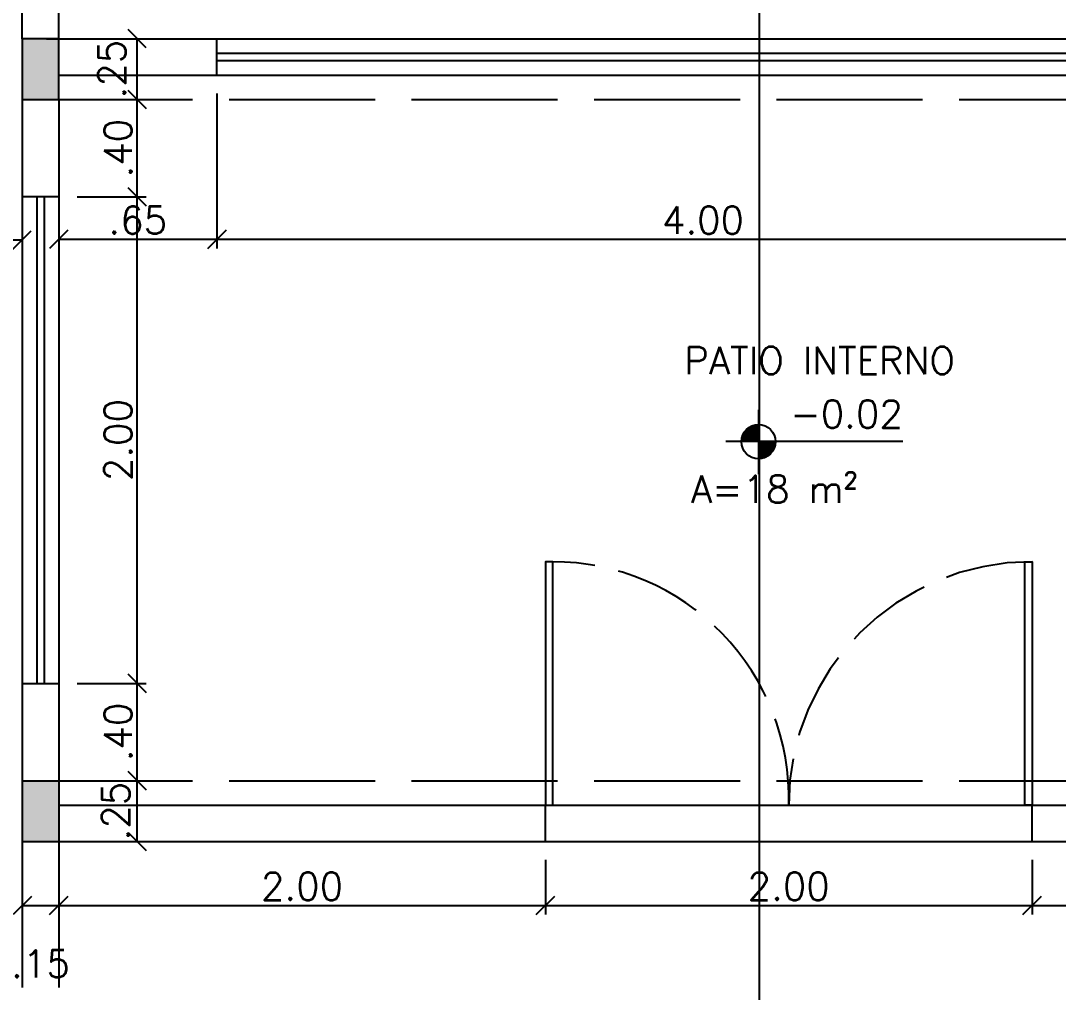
# Model space of a CAD drawing. Header units: inches. Extents: x -2 to 120, y -6 to 26.
# Drawn here: x 81.126 to 85.39, y 5.123 to 9.116 of the extents above; entities that cross this region are included whole.
import ezdxf

# ---------------------------------------------------------------- set-up
doc = ezdxf.new("R2010")
doc.units = ezdxf.units.IN
doc.header["$MEASUREMENT"] = 0
doc.linetypes.add('ACAD_ISO02W100', pattern=[15, 12, -3])
for name, color, linetype in [('Alvenaria', 4, 'Continuous'), ('ARQ-COTAS', 1, 'Continuous'), ('ARQ-NIVEL', 1, 'Continuous'), ('ARQ-TEXTO2', 2, 'Continuous'), ('ARQ-TEXTO3', 3, 'Continuous'), ('Estrutura', 6, 'Continuous'), ('Hachura', 8, 'Continuous'), ('Janela', 3, 'Continuous'), ('Peitoril', 1, 'Continuous'), ('Porta', 3, 'Continuous'), ('Projecao', 1, 'ACAD_ISO02W100'), ('Soleira', 1, 'Continuous')]:
    doc.layers.add(name, color=color, linetype=linetype)
doc.layers.get('0').off()
doc.styles.add('ROMANS', font='romans.shx')
doc.dimstyles.new('1-75', dxfattribs={"dimscale": 0.75, "dimtxt": 0.15, "dimasz": 0.1, "dimexe": 0.05, "dimexo": 0.1, "dimgap": 0.03, "dimtad": 1, "dimzin": 5, "dimdsep": 46, "dimtxsty": 'ROMANS', "dimblk": 'OBLIQUE', "dimcen": 0, "dimclrd": 256, "dimclre": 256, "dimclrt": 2, "dimadec": 0, "dimazin": 0, "dimtfac": 1, "dimtofl": 0, "dimtmove": 2, "dimatfit": 3, "dimfxl": 0.04, "dimtolj": 1, "dimtzin": 1, "dimarcsym": 0})

# ---------------------------------------------------------------- blocks, each defined once
blk = doc.blocks.new('nivel planta')
at = {"layer": 'ARQ-NIVEL', "color": 1}
for p, q in [((-0.7909, 0.174), (-0.7909, -0.1786)), ((-0.8615, 0.0617), (-0.7909, 0.0617)), ((-0.8538, 0.0695), (-0.7909, 0.0695)), ((-0.8439, 0.0773), (-0.7909, 0.0773)), ((-0.8301, 0.0851), (-0.7909, 0.0851)), ((0, 0), (-0.9695, 0)), ((-0.8843, 0.007), (-0.7909, 0.007)), ((-0.8834, 0.0148), (-0.7909, 0.0148)), ((-0.8818, 0.0226), (-0.7909, 0.0226)), ((-0.8795, 0.0304), (-0.7909, 0.0304)), ((-0.8764, 0.0382), (-0.7909, 0.0382)), ((-0.8725, 0.0461), (-0.7909, 0.0461)), ((-0.8676, 0.0539), (-0.7909, 0.0539)), ((-0.7909, -0.0008), (-0.6971, -0.0008)), ((-0.7909, -0.0086), (-0.6975, -0.0086)), ((-0.7909, -0.0164), (-0.6986, -0.0164)), ((-0.7909, -0.0243), (-0.7003, -0.0243)), ((-0.7909, -0.0321), (-0.7028, -0.0321)), ((-0.7909, -0.0399), (-0.706, -0.0399)), ((-0.7909, -0.0477), (-0.7101, -0.0477)), ((-0.7909, -0.0555), (-0.7153, -0.0555)), ((-0.7909, -0.0633), (-0.7217, -0.0633)), ((-0.7909, -0.0711), (-0.7298, -0.0711)), ((-0.7909, -0.0789), (-0.7403, -0.0789)), ((-0.7909, -0.0868), (-0.7553, -0.0868))]:
    blk.add_line(p, q, dxfattribs=at)
blk.add_circle((-0.7909, 0), 0.0937, dxfattribs=at)
blk = doc.blocks.new('_Oblique')
at = {"color": 0, "linetype": 'ByBlock', "lineweight": -2}
blk.add_line((-0.5, -0.5), (0.5, 0.5), dxfattribs=at)
blk = doc.blocks.new('*D1089')
at = {"layer": 'ARQ-COTAS', "lineweight": -2, "transparency": 16777216}
for p, q in [((81.5298, 8.3927), (81.5673, 8.3927)), ((81.6048, 6.3927), (81.6048, 8.3927)), ((81.3575, 6.3927), (81.6423, 6.3927))]:
    blk.add_line(p, q, dxfattribs=at)
at = {"layer": 'DEFPOINTS', "color": 0, "transparency": 16777216}
for p in [(81.6048, 8.3927), (81.6048, 8.3927), (81.2825, 6.3927)]:
    blk.add_point(p, dxfattribs=at)
at = {"layer": 'ARQ-COTAS', "lineweight": -2, "transparency": 16777216, "xscale": 0.07500000000000001, "yscale": 0.07500000000000001, "zscale": 0.07500000000000001}
for p, rotation in [((81.6048, 8.3927), 90), ((81.6048, 6.3927), 270)]:
    blk.add_blockref('_Oblique', p, dxfattribs=dict(at, rotation=rotation))
at = {"layer": 'ARQ-COTAS', "color": 2, "transparency": 16777216, "insert": (81.526, 7.3927), "char_height": 0.1125, "attachment_point": 5, "rotation": 90, "style": 'ROMANS'}
blk.add_mtext('\\A1;2.00', dxfattribs=at)
blk = doc.blocks.new('*D1090')
at = {"layer": 'ARQ-COTAS', "lineweight": -2, "transparency": 16777216}
for p, q in [((81.3575, 8.7927), (81.6423, 8.7927)), ((81.6048, 8.3927), (81.6048, 8.7927)), ((81.3575, 8.3927), (81.6423, 8.3927))]:
    blk.add_line(p, q, dxfattribs=at)
at = {"layer": 'DEFPOINTS', "color": 0, "transparency": 16777216}
for p in [(81.2825, 8.7927), (81.6048, 8.7927), (81.2825, 8.3927)]:
    blk.add_point(p, dxfattribs=at)
at = {"layer": 'ARQ-COTAS', "lineweight": -2, "transparency": 16777216, "xscale": 0.07500000000000001, "yscale": 0.07500000000000001, "zscale": 0.07500000000000001}
for p, rotation in [((81.6048, 8.7927), 90), ((81.6048, 8.3927), 270)]:
    blk.add_blockref('_Oblique', p, dxfattribs=dict(at, rotation=rotation))
at = {"layer": 'ARQ-COTAS', "color": 2, "transparency": 16777216, "insert": (81.526, 8.5927), "char_height": 0.1125, "attachment_point": 5, "rotation": 90, "style": 'ROMANS'}
blk.add_mtext('\\A1;.40', dxfattribs=at)
blk = doc.blocks.new('*D1091')
at = {"layer": 'ARQ-COTAS', "lineweight": -2, "transparency": 16777216}
for p, q in [((81.3575, 9.0427), (81.6423, 9.0427)), ((81.6048, 8.7927), (81.6048, 9.0427)), ((81.3575, 8.7927), (81.6423, 8.7927))]:
    blk.add_line(p, q, dxfattribs=at)
at = {"layer": 'DEFPOINTS', "color": 0, "transparency": 16777216}
for p in [(81.2825, 9.0427), (81.6048, 9.0427), (81.2825, 8.7927)]:
    blk.add_point(p, dxfattribs=at)
at = {"layer": 'ARQ-COTAS', "lineweight": -2, "transparency": 16777216, "xscale": 0.07500000000000001, "yscale": 0.07500000000000001, "zscale": 0.07500000000000001}
for p, rotation in [((81.6048, 9.0427), 90), ((81.6048, 8.7927), 270)]:
    blk.add_blockref('_Oblique', p, dxfattribs=dict(at, rotation=rotation))
at = {"layer": 'ARQ-COTAS', "color": 2, "transparency": 16777216, "insert": (81.5004, 8.9177), "char_height": 0.1125, "attachment_point": 5, "rotation": 90, "style": 'ROMANS'}
blk.add_mtext('\\A1;.25', dxfattribs=at)
blk = doc.blocks.new('*D1092')
at = {"layer": 'ARQ-COTAS', "lineweight": -2, "transparency": 16777216}
for p, q in [((81.3575, 6.3927), (81.6423, 6.3927)), ((81.6048, 5.9927), (81.6048, 6.3927)), ((81.3575, 5.9927), (81.6423, 5.9927))]:
    blk.add_line(p, q, dxfattribs=at)
at = {"layer": 'DEFPOINTS', "color": 0, "transparency": 16777216}
for p in [(81.2825, 6.3927), (81.6048, 6.3927), (81.2825, 5.9927)]:
    blk.add_point(p, dxfattribs=at)
at = {"layer": 'ARQ-COTAS', "lineweight": -2, "transparency": 16777216, "xscale": 0.07500000000000001, "yscale": 0.07500000000000001, "zscale": 0.07500000000000001}
for p, rotation in [((81.6048, 6.3927), 90), ((81.6048, 5.9927), 270)]:
    blk.add_blockref('_Oblique', p, dxfattribs=dict(at, rotation=rotation))
at = {"layer": 'ARQ-COTAS', "color": 2, "transparency": 16777216, "insert": (81.526, 6.1927), "char_height": 0.1125, "attachment_point": 5, "rotation": 90, "style": 'ROMANS'}
blk.add_mtext('\\A1;.40', dxfattribs=at)
blk = doc.blocks.new('*D1093')
at = {"layer": 'ARQ-COTAS', "lineweight": -2, "transparency": 16777216}
for p, q in [((81.3575, 5.9927), (81.6423, 5.9927)), ((81.6048, 5.7427), (81.6048, 5.9927)), ((81.3575, 5.7427), (81.6423, 5.7427))]:
    blk.add_line(p, q, dxfattribs=at)
at = {"layer": 'DEFPOINTS', "color": 0, "transparency": 16777216}
for p in [(81.2825, 5.9927), (81.6048, 5.9927), (81.2825, 5.7427)]:
    blk.add_point(p, dxfattribs=at)
at = {"layer": 'ARQ-COTAS', "lineweight": -2, "transparency": 16777216, "xscale": 0.07500000000000001, "yscale": 0.07500000000000001, "zscale": 0.07500000000000001}
for p, rotation in [((81.6048, 5.9927), 90), ((81.6048, 5.7427), 270)]:
    blk.add_blockref('_Oblique', p, dxfattribs=dict(at, rotation=rotation))
at = {"layer": 'ARQ-COTAS', "color": 2, "transparency": 16777216, "insert": (81.5163, 5.8677), "char_height": 0.1125, "attachment_point": 5, "rotation": 90, "style": 'ROMANS'}
blk.add_mtext('\\A1;.25', dxfattribs=at)
blk = doc.blocks.new('*D1121')
at = {"layer": 'ARQ-COTAS', "lineweight": -2, "transparency": 16777216}
for p, q in [((85.2825, 5.6677), (85.2825, 5.4421)), ((86.6325, 5.6677), (86.6325, 5.4421)), ((85.2825, 5.4796), (86.6325, 5.4796))]:
    blk.add_line(p, q, dxfattribs=at)
at = {"layer": 'DEFPOINTS', "color": 0, "transparency": 16777216}
for p in [(85.2825, 5.7427), (86.6325, 5.7427), (86.6325, 5.4796)]:
    blk.add_point(p, dxfattribs=at)
at = {"layer": 'ARQ-COTAS', "lineweight": -2, "transparency": 16777216, "xscale": 0.07500000000000001, "yscale": 0.07500000000000001, "zscale": 0.07500000000000001, "rotation": 180}
blk.add_blockref('_Oblique', (85.2825, 5.4796), dxfattribs=at)
at = {"layer": 'ARQ-COTAS', "lineweight": -2, "transparency": 16777216, "xscale": 0.07500000000000001, "yscale": 0.07500000000000001, "zscale": 0.07500000000000001}
blk.add_blockref('_Oblique', (86.6325, 5.4796), dxfattribs=at)
at = {"layer": 'ARQ-COTAS', "color": 2, "transparency": 16777216, "insert": (85.9575, 5.5584), "char_height": 0.1125, "attachment_point": 5, "style": 'ROMANS'}
blk.add_mtext('\\A1;1.35', dxfattribs=at)
blk = doc.blocks.new('*D1122')
at = {"layer": 'ARQ-COTAS', "lineweight": -2, "transparency": 16777216}
for p, q in [((83.2825, 5.6677), (83.2825, 5.4421)), ((85.2825, 5.6677), (85.2825, 5.4421)), ((83.2825, 5.4796), (85.2825, 5.4796))]:
    blk.add_line(p, q, dxfattribs=at)
at = {"layer": 'DEFPOINTS', "color": 0, "transparency": 16777216}
for p in [(83.2825, 5.7427), (85.2825, 5.7427), (85.2825, 5.4796)]:
    blk.add_point(p, dxfattribs=at)
at = {"layer": 'ARQ-COTAS', "lineweight": -2, "transparency": 16777216, "xscale": 0.07500000000000001, "yscale": 0.07500000000000001, "zscale": 0.07500000000000001, "rotation": 180}
blk.add_blockref('_Oblique', (83.2825, 5.4796), dxfattribs=at)
at = {"layer": 'ARQ-COTAS', "lineweight": -2, "transparency": 16777216, "xscale": 0.07500000000000001, "yscale": 0.07500000000000001, "zscale": 0.07500000000000001}
blk.add_blockref('_Oblique', (85.2825, 5.4796), dxfattribs=at)
at = {"layer": 'ARQ-COTAS', "color": 2, "transparency": 16777216, "insert": (84.2825, 5.5584), "char_height": 0.1125, "attachment_point": 5, "style": 'ROMANS'}
blk.add_mtext('\\A1;2.00', dxfattribs=at)
blk = doc.blocks.new('*D1123')
at = {"layer": 'ARQ-COTAS', "lineweight": -2, "transparency": 16777216}
for p, q in [((81.2825, 5.6677), (81.2825, 5.4421)), ((83.2825, 5.6677), (83.2825, 5.4421)), ((81.2825, 5.4796), (83.2825, 5.4796))]:
    blk.add_line(p, q, dxfattribs=at)
at = {"layer": 'DEFPOINTS', "color": 0, "transparency": 16777216}
for p in [(81.2825, 5.7427), (83.2825, 5.7427), (83.2825, 5.4796)]:
    blk.add_point(p, dxfattribs=at)
at = {"layer": 'ARQ-COTAS', "lineweight": -2, "transparency": 16777216, "xscale": 0.07500000000000001, "yscale": 0.07500000000000001, "zscale": 0.07500000000000001, "rotation": 180}
blk.add_blockref('_Oblique', (81.2825, 5.4796), dxfattribs=at)
at = {"layer": 'ARQ-COTAS', "lineweight": -2, "transparency": 16777216, "xscale": 0.07500000000000001, "yscale": 0.07500000000000001, "zscale": 0.07500000000000001}
blk.add_blockref('_Oblique', (83.2825, 5.4796), dxfattribs=at)
at = {"layer": 'ARQ-COTAS', "color": 2, "transparency": 16777216, "insert": (82.2825, 5.5584), "char_height": 0.1125, "attachment_point": 5, "style": 'ROMANS'}
blk.add_mtext('\\A1;2.00', dxfattribs=at)
blk = doc.blocks.new('*D1124')
at = {"layer": 'ARQ-COTAS', "lineweight": -2, "transparency": 16777216}
for p, q in [((81.1325, 5.6677), (81.1325, 5.4421)), ((81.2825, 5.6677), (81.2825, 5.4421)), ((81.1325, 5.4796), (81.2825, 5.4796))]:
    blk.add_line(p, q, dxfattribs=at)
at = {"layer": 'DEFPOINTS', "color": 0, "transparency": 16777216}
for p in [(81.1325, 5.7427), (81.2825, 5.7427), (81.2825, 5.4796)]:
    blk.add_point(p, dxfattribs=at)
at = {"layer": 'ARQ-COTAS', "lineweight": -2, "transparency": 16777216, "xscale": 0.07500000000000001, "yscale": 0.07500000000000001, "zscale": 0.07500000000000001, "rotation": 180}
blk.add_blockref('_Oblique', (81.1325, 5.4796), dxfattribs=at)
at = {"layer": 'ARQ-COTAS', "lineweight": -2, "transparency": 16777216, "xscale": 0.07500000000000001, "yscale": 0.07500000000000001, "zscale": 0.07500000000000001}
blk.add_blockref('_Oblique', (81.2825, 5.4796), dxfattribs=at)
at = {"layer": 'ARQ-COTAS', "color": 2, "transparency": 16777216, "insert": (81.2075, 5.2396), "char_height": 0.1125, "attachment_point": 5, "style": 'ROMANS'}
blk.add_mtext('\\A1;.15', dxfattribs=at)
blk = doc.blocks.new('*D1125')
at = {"layer": 'ARQ-COTAS', "lineweight": -2, "transparency": 16777216}
for p, q in [((81.9325, 8.8177), (81.9325, 8.1807)), ((85.9278, 8.8177), (85.9278, 8.1807)), ((81.9325, 8.2182), (85.9278, 8.2182))]:
    blk.add_line(p, q, dxfattribs=at)
at = {"layer": 'DEFPOINTS', "color": 0, "transparency": 16777216}
for p in [(81.9325, 8.8927), (85.9278, 8.8927), (85.9278, 8.2182)]:
    blk.add_point(p, dxfattribs=at)
at = {"layer": 'ARQ-COTAS', "lineweight": -2, "transparency": 16777216, "xscale": 0.07500000000000001, "yscale": 0.07500000000000001, "zscale": 0.07500000000000001, "rotation": 180}
blk.add_blockref('_Oblique', (81.9325, 8.2182), dxfattribs=at)
at = {"layer": 'ARQ-COTAS', "lineweight": -2, "transparency": 16777216, "xscale": 0.07500000000000001, "yscale": 0.07500000000000001, "zscale": 0.07500000000000001}
blk.add_blockref('_Oblique', (85.9278, 8.2182), dxfattribs=at)
at = {"layer": 'ARQ-COTAS', "color": 2, "transparency": 16777216, "insert": (83.9301, 8.2969), "char_height": 0.1125, "attachment_point": 5, "style": 'ROMANS'}
blk.add_mtext('\\A1;4.00', dxfattribs=at)
blk = doc.blocks.new('*D1126')
at = {"layer": 'ARQ-COTAS', "lineweight": -2, "transparency": 16777216}
for p, q in [((81.9325, 8.8177), (81.9325, 8.1807)), ((81.2825, 8.7175), (81.2825, 8.1807)), ((81.2825, 8.2182), (81.9325, 8.2182))]:
    blk.add_line(p, q, dxfattribs=at)
at = {"layer": 'DEFPOINTS', "color": 0, "transparency": 16777216}
for p in [(81.9325, 8.8927), (81.2825, 8.7925), (81.9325, 8.2182)]:
    blk.add_point(p, dxfattribs=at)
at = {"layer": 'ARQ-COTAS', "lineweight": -2, "transparency": 16777216, "xscale": 0.07500000000000001, "yscale": 0.07500000000000001, "zscale": 0.07500000000000001, "rotation": 180}
blk.add_blockref('_Oblique', (81.2825, 8.2182), dxfattribs=at)
at = {"layer": 'ARQ-COTAS', "lineweight": -2, "transparency": 16777216, "xscale": 0.07500000000000001, "yscale": 0.07500000000000001, "zscale": 0.07500000000000001}
blk.add_blockref('_Oblique', (81.9325, 8.2182), dxfattribs=at)
at = {"layer": 'ARQ-COTAS', "color": 2, "transparency": 16777216, "insert": (81.6075, 8.2969), "char_height": 0.1125, "attachment_point": 5, "style": 'ROMANS'}
blk.add_mtext('\\A1;.65', dxfattribs=at)
blk = doc.blocks.new('*D1127')
at = {"layer": 'ARQ-COTAS', "lineweight": -2, "transparency": 16777216}
for p, q in [((80.4816, 8.2903), (80.4816, 8.2528)), ((81.1316, 8.2903), (81.1316, 8.2528)), ((80.4816, 8.2153), (81.1316, 8.2153))]:
    blk.add_line(p, q, dxfattribs=at)
at = {"layer": 'DEFPOINTS', "color": 0, "transparency": 16777216}
for p in [(80.4816, 8.2153), (81.1316, 8.2153), (81.1316, 8.2153)]:
    blk.add_point(p, dxfattribs=at)
at = {"layer": 'ARQ-COTAS', "lineweight": -2, "transparency": 16777216, "xscale": 0.07500000000000001, "yscale": 0.07500000000000001, "zscale": 0.07500000000000001, "rotation": 180}
blk.add_blockref('_Oblique', (80.4816, 8.2153), dxfattribs=at)
at = {"layer": 'ARQ-COTAS', "lineweight": -2, "transparency": 16777216, "xscale": 0.07500000000000001, "yscale": 0.07500000000000001, "zscale": 0.07500000000000001}
blk.add_blockref('_Oblique', (81.1316, 8.2153), dxfattribs=at)
at = {"layer": 'ARQ-COTAS', "color": 2, "transparency": 16777216, "insert": (80.8066, 8.2941), "char_height": 0.1125, "attachment_point": 5, "style": 'ROMANS'}
blk.add_mtext('\\A1;.65', dxfattribs=at)

msp = doc.modelspace()

# ---------------------------------------------------------------- hatches: boundary and pattern name
at = {"layer": 'Hachura', "ltscale": 0.03}
h = msp.add_hatch(dxfattribs=at)
h.set_pattern_fill('AR-CONC', color=256, scale=0.01)
h.set_pattern_definition([(50, (75.782486, 0.8927), (0.07172602, -0.00627521), [0.0075, -0.0825]), (355, (75.782486, 0.8927), (-0.01387513, 0.0752192), [0.006, -0.066]), (100.45144, (75.78846, 0.89218), (0.05785088, 0.068944), [0.00637402, -0.0701142]), (46.1842, (75.782486, 0.9127), (0.10672413, -0.01655193), [0.01125, -0.12375]), (96.63564, (75.79138, 0.91132), (0.0934662, 0.09741186), [0.00956103, -0.1051714]), (351.18416, (75.78249, 0.9127), (0.0934662, 0.09741186), [0.009, -0.099]), (21, (75.792486, 0.9077), (0.0596907, -0.04026189), [0.0075, -0.0825]), (326, (75.792486, 0.9077), (0.02433153, 0.072515), [0.006, -0.066]), (71.45144, (75.79746, 0.904346), (0.08402224, 0.03225312), [0.00637402, -0.0701142]), (37.5, (75.782486, 0.8927), (0.001215986, 0.033289385), [0, -0.0652, 0, -0.067, 0, -0.06625]), (7.5, (75.782486, 0.8927), (0.026306954, 0.03944117), [0, -0.0382, 0, -0.0637, 0, -0.02525]), (327.5, (75.760186, 0.8927), (0.053382244, -0.002255487), [0, -0.025, 0, -0.078, 0, -0.1035]), (317.5, (75.750186, 0.8927), (0.05831862, 0.0100105), [0, -0.0325, 0, -0.0518, 0, -0.0735])])
h.paths.add_polyline_path([(75.9825, 5.9927), (75.7825, 5.9927), (75.7825, 5.7427), (75.9825, 5.7427)])
h.paths.add_polyline_path([(75.9825, 9.0427), (75.7825, 9.0427), (75.7825, 8.7927), (75.9825, 8.7927)])
h.paths.add_polyline_path([(81.2825, 9.0425), (81.1325, 9.0425), (81.1325, 8.7927), (81.2825, 8.7927)])
h.paths.add_polyline_path([(81.2825, 5.9927), (81.1325, 5.9927), (81.1325, 5.7427), (81.2825, 5.7427)])
h.paths.add_polyline_path([(86.7825, 5.9927), (86.6325, 5.9927), (86.6325, 5.7427), (86.7825, 5.7427)])
h.paths.add_polyline_path([(86.7825, 9.0424), (86.6325, 9.0424), (86.6325, 8.7927), (86.7825, 8.7927)])
h.paths.add_polyline_path([(76.0325, 13.8927), (75.7825, 13.8927), (75.7825, 13.6927), (76.0325, 13.6927)])
h.paths.add_polyline_path([(81.3325, 13.8927), (81.0825, 13.8927), (81.0825, 13.6927), (81.3325, 13.6927)])
h.paths.add_polyline_path([(86.7825, 13.8927), (86.5325, 13.8927), (86.5325, 13.6927), (86.7825, 13.6927)])
h.paths.add_polyline_path([(90.7825, 13.8927), (90.5325, 13.8927), (90.5325, 13.6927), (90.7825, 13.6927)])
h.paths.add_polyline_path([(90.7925, 5.9927), (90.5925, 5.9927), (90.5925, 5.7427), (90.7925, 5.7427)])
h.paths.add_polyline_path([(90.7925, 1.0927), (90.5425, 1.0927), (90.5425, 0.8927), (90.7925, 0.8927)])
h.paths.add_polyline_path([(86.8425, 1.0927), (86.5925, 1.0927), (86.5925, 0.8927), (86.8425, 0.8927)])
h.paths.add_polyline_path([(81.3325, 1.0927), (81.0825, 1.0927), (81.0825, 0.8927), (81.3325, 0.8927)])
h.paths.add_polyline_path([(76.0325, 1.0927), (75.7825, 1.0927), (75.7825, 0.8927), (76.0325, 0.8927)])
h.paths.add_polyline_path([(89.4575, 7.4154), (89.9905, 7.4154), (89.9905, 7.5842), (89.4575, 7.5842)], flags=9)
h.paths.add_polyline_path([(89.3049, 7.5804), (89.8862, 7.5804), (89.8862, 7.7491), (89.3049, 7.7491)], flags=9)

# ---------------------------------------------------------------- linework, layer by layer
at = {"layer": 'Alvenaria', "ltscale": 0.03}
msp.add_line((84.1625, 1.0427), (84.1625, 14.8927), dxfattribs=at)
at = {"layer": 'Alvenaria'}
for p, q in [((81.2825, 9.0427), (81.9325, 9.0427)), ((81.9325, 8.8927), (81.9325, 9.0427)), ((81.2825, 8.8927), (81.9325, 8.8927)), ((81.1325, 8.7927), (81.1325, 8.3927)), ((81.2825, 8.7927), (81.2825, 8.3927)), ((81.2825, 8.3927), (81.1325, 8.3927)), ((81.1325, 6.3927), (81.2825, 6.3927)), ((81.1325, 6.3927), (81.1325, 5.9927)), ((81.2825, 6.3927), (81.2825, 5.9927)), ((81.2825, 5.8927), (83.2825, 5.8927)), ((83.2825, 5.7427), (83.2825, 5.8927)), ((85.2825, 5.8927), (86.6325, 5.8927)), ((85.2825, 5.7427), (85.2825, 5.8927)), ((81.2825, 5.7427), (83.2825, 5.7427)), ((85.2825, 5.7427), (86.6325, 5.7427))]:
    msp.add_line(p, q, dxfattribs=at)
at = {"layer": 'Estrutura'}
for p, q in [((81.2825, 9.0427), (81.1325, 9.0427)), ((81.1325, 9.0427), (81.1325, 8.7927)), ((81.2825, 8.7927), (81.2825, 9.0427)), ((81.1325, 8.7927), (81.2825, 8.7927)), ((81.1325, 5.9927), (81.1325, 5.7427)), ((81.1325, 5.9927), (81.2825, 5.9927)), ((81.2825, 5.9927), (81.2825, 5.7427)), ((81.1325, 5.7427), (81.2825, 5.7427))]:
    msp.add_line(p, q, dxfattribs=at)
at = {"layer": 'Janela'}
for p, q in [((81.9325, 8.9827), (85.9325, 8.9827)), ((81.9325, 8.9527), (85.9325, 8.9527)), ((81.1925, 8.3927), (81.1925, 6.3927)), ((81.2225, 8.3927), (81.2225, 6.3927))]:
    msp.add_line(p, q, dxfattribs=at)
at = {"layer": 'Peitoril'}
for p, q in [((81.9325, 9.0427), (85.9325, 9.0427)), ((81.9325, 8.8927), (85.9325, 8.8927)), ((81.1325, 8.3927), (81.1325, 6.3927)), ((81.2825, 8.3927), (81.2825, 6.3927))]:
    msp.add_line(p, q, dxfattribs=at)
at = {"layer": 'Porta', "ltscale": 0.05}
for points in [[(83.2825, 5.8927), (83.3125, 5.8927), (83.3125, 6.8927), (83.2825, 6.8927)], [(85.2825, 5.8927), (85.2525, 5.8927), (85.2525, 6.8927), (85.2825, 6.8927)]]:
    msp.add_lwpolyline(points, close=True, dxfattribs=at)
at = {"layer": 'Projecao', "ltscale": 0.05}
for p, q in [((81.1325, 9.0427), (81.1325, 13.6927)), ((81.2825, 9.0427), (81.2825, 13.6927)), ((75.9825, 9.0427), (90.5925, 9.0423)), ((75.9825, 8.7927), (90.5925, 8.7923)), ((81.1325, 8.7927), (81.1325, 5.9927)), ((81.2825, 8.7927), (81.2825, 5.9927)), ((75.9825, 5.9927), (90.5925, 5.9927)), ((75.9825, 5.7427), (90.5925, 5.7427)), ((81.1325, 5.7427), (81.1325, 1.0927)), ((81.2825, 5.7427), (81.2825, 1.0927))]:
    msp.add_line(p, q, dxfattribs=at)
at = {"layer": 'Projecao', "ltscale": 0.03}
for centre, radius, start, end in [((83.3125, 5.9223), 0.9704, 358.2551, 90), ((85.2825, 5.8927), 1, 90, 180)]:
    msp.add_arc(centre, radius, start, end, dxfattribs=at)
at = {"layer": 'Soleira'}
for p, q in [((83.2825, 5.8927), (85.2825, 5.8927)), ((83.2825, 5.7427), (85.2825, 5.7427))]:
    msp.add_line(p, q, dxfattribs=at)

# ---------------------------------------------------------------- block references
at = {"layer": 'ARQ-NIVEL', "xscale": 0.75, "yscale": 0.75, "zscale": 0.75}
msp.add_blockref('nivel planta', (84.7515, 7.3865), dxfattribs=at)

# ---------------------------------------------------------------- texts
at = {"layer": 'ARQ-NIVEL', "color": 2, "insert": (84.7518, 7.4436), "char_height": 0.1125, "attachment_point": 9, "style": 'ROMANS'}
msp.add_mtext('-0.02', dxfattribs=at)
at = {"layer": 'ARQ-TEXTO2', "insert": (83.8812, 7.2472), "char_height": 0.1125, "attachment_point": 1, "style": 'ROMANS'}
msp.add_mtext('A=18 m²', dxfattribs=at)
at = {"layer": 'ARQ-TEXTO3', "insert": (84.4099, 7.7197), "char_height": 0.1125, "attachment_point": 5, "style": 'ROMANS'}
msp.add_mtext('PATIO INTERNO', dxfattribs=at)

# ---------------------------------------------------------------- dimensions: what is measured, and where the dimension line sits
at = {"layer": 'ARQ-COTAS'}
for base, p1, p2, picture, middle in [((81.6048, 9.0427), (81.2825, 8.7927), (81.2825, 9.0427), '*D1091', (81.5004, 8.9177)), ((81.6048, 5.9927), (81.2825, 5.7427), (81.2825, 5.9927), '*D1093', (81.5163, 5.8677))]:
    dim = msp.add_linear_dim(base=base, p1=p1, p2=p2, angle=90, dimstyle='1-75', dxfattribs=at)
    dim.commit()
    dim.dimension.update_dxf_attribs({"geometry": picture, "text_midpoint": middle, "dimtype": 160})
for base, p1, p2, picture, middle in [((81.9325, 8.2182), (81.2825, 8.7925), (81.9325, 8.8927), '*D1126', (81.6075, 8.2969)), ((85.9278, 8.2182), (81.9325, 8.8927), (85.9278, 8.8927), '*D1125', (83.9301, 8.2969)), ((81.1316, 8.2153), (80.4816, 8.2153), (81.1316, 8.2153), '*D1127', (80.8066, 8.2941)), ((81.2825, 5.4796), (81.1325, 5.7427), (81.2825, 5.7427), '*D1124', (81.2075, 5.2396)), ((83.2825, 5.4796), (81.2825, 5.7427), (83.2825, 5.7427), '*D1123', (82.2825, 5.5584)), ((85.2825, 5.4796), (83.2825, 5.7427), (85.2825, 5.7427), '*D1122', (84.2825, 5.5584)), ((86.6325, 5.4796), (85.2825, 5.7427), (86.6325, 5.7427), '*D1121', (85.9575, 5.5584))]:
    dim = msp.add_linear_dim(base=base, p1=p1, p2=p2, dimstyle='1-75', dxfattribs=at)
    dim.commit()
    dim.dimension.update_dxf_attribs({"geometry": picture, "text_midpoint": middle})
for base, p1, p2, picture, middle in [((81.6048, 8.7927), (81.2825, 8.3927), (81.2825, 8.7927), '*D1090', (81.526, 8.5927)), ((81.6048, 8.3927), (81.2825, 6.3927), (81.6048, 8.3927), '*D1089', (81.526, 7.3927)), ((81.6048, 6.3927), (81.2825, 5.9927), (81.2825, 6.3927), '*D1092', (81.526, 6.1927))]:
    dim = msp.add_linear_dim(base=base, p1=p1, p2=p2, angle=90, dimstyle='1-75', dxfattribs=at)
    dim.commit()
    dim.dimension.update_dxf_attribs({"geometry": picture, "text_midpoint": middle})

doc.saveas('drawing.dxf')
